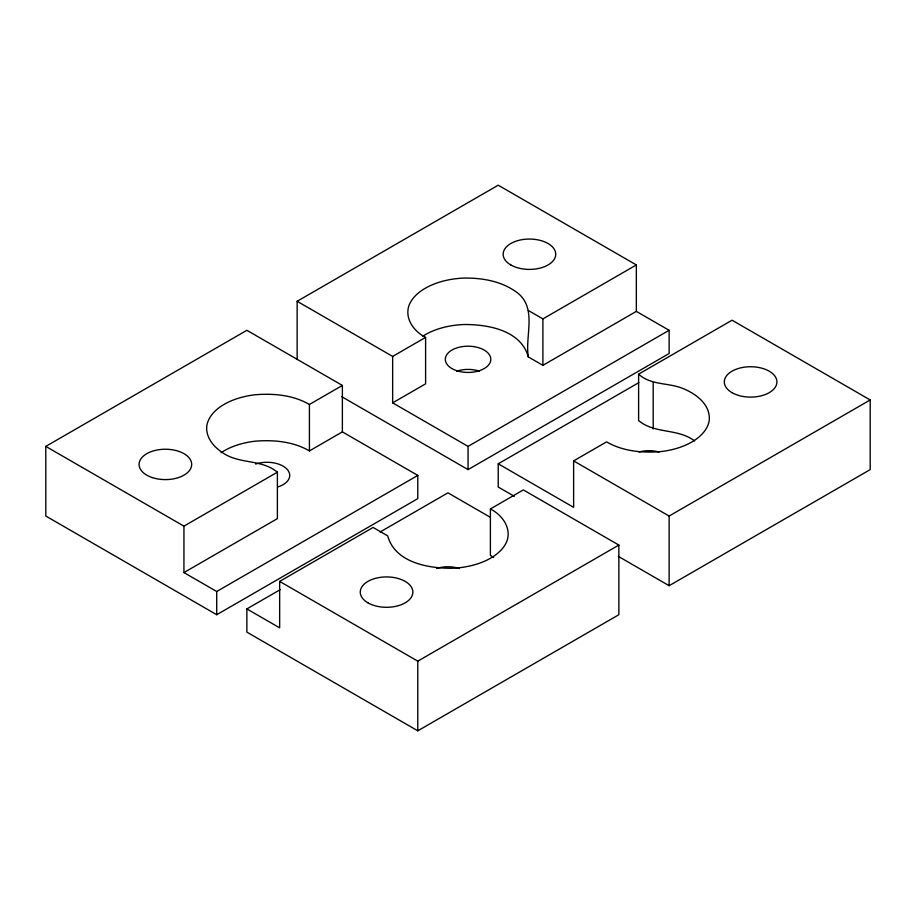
<?xml version="1.0" encoding="UTF-8"?>
<svg xmlns="http://www.w3.org/2000/svg" width="916" height="916" viewBox="0 0 916 916"><rect width="100%" height="100%" fill="white"/><g stroke="black" fill="none" stroke-linecap="round" stroke-linejoin="round"><path stroke-width="1.37" d="M45.8 446.39L246.873 330.298L342.378 385.441L342.378 431.883L417.788 475.415L417.788 498.636L216.714 614.716L45.8 516.04L45.8 446.39L183.933 526.139L277.388 472.187L277.388 518.628L183.933 572.58L183.933 526.139M297.139 359.564L297.139 301.284L498.212 185.192L636.345 264.942L636.345 311.383L542.902 365.335L528.337 356.919C520.952 330.207 487.862 324.321 463.885 324.516A60.422 34.888 0 0 0 422.482 336.412M277.388 472.187C261.049 458.618 238.515 464.721 221.409 451.886C213.073 446.046 205.974 437.298 206.695 426.57A60.422 34.888 0 0 1 255.404 394.739C273.781 393.25 293.212 395.059 309.425 404.471L342.378 385.441M297.139 301.284L392.655 356.427L425.608 337.397C414.353 331.684 404.803 319.329 408.742 306.207A60.422 34.888 0 0 1 463.885 278.086C482.927 277.788 502.861 281.418 518.181 293.406C537.028 309.047 524.845 336.321 528.337 356.919M221.111 452.699A60.422 34.888 0 0 1 255.404 441.168C273.781 439.691 293.212 441.489 309.425 450.912L342.378 431.883M392.655 356.427L392.655 402.857L425.608 383.827L425.608 337.397M528.337 310.49L542.902 318.894L636.345 264.942M183.933 572.58L216.714 591.507L417.788 475.415M392.655 402.857L468.053 446.39L669.127 330.298L669.127 353.519L468.053 469.61L341.725 396.674M246.873 608.911L279.655 627.838L279.655 581.397L373.098 527.456L387.663 535.86C395.048 562.584 428.138 568.458 452.115 568.264A60.422 34.888 0 0 0 507.258 540.142C511.197 527.021 501.647 514.655 490.392 508.952L523.345 489.923L618.861 545.066L618.861 614.716L417.788 730.808L246.873 632.132L246.873 608.911L280.181 589.686M694.591 440.894C677.485 428.07 654.951 434.161 638.612 420.593L638.612 374.152L732.067 320.199L870.2 399.96L870.2 469.61L669.127 585.702L618.346 556.378M380.094 532.001L447.947 492.831L489.968 517.093M514.311 496.323L498.212 487.026L498.212 463.805L638.841 382.613M498.212 463.805L573.622 507.338L573.622 460.897L606.575 441.878C622.788 451.29 642.219 453.088 660.596 451.611A60.422 34.888 0 0 0 709.305 419.768C710.186 404.07 695.805 393.72 682.763 388.43C668.062 382.464 651.104 385.499 638.612 374.152M279.655 581.397L417.788 661.157L618.861 545.066M573.622 460.897L669.127 516.04L870.2 399.96M636.345 311.383L669.127 330.298M493.678 557.535L490.392 555.394L490.392 508.952M669.127 516.04L669.127 585.702M653.188 382.567L653.188 428.997M542.902 318.894L542.902 365.335M468.053 446.39L468.053 469.61M417.788 661.157L417.788 730.808M309.425 404.471L309.425 450.912M216.714 591.507L216.714 614.716M456.683 371.163A22.751 13.133 0 0 1 479.423 371.163M638.956 452.023A22.751 13.133 0 0 1 659.085 452.023M255.61 464.034A22.751 13.133 0 0 1 286.685 468.843A22.751 13.133 0 0 1 278.349 486.785M436.577 568.515A22.751 13.133 0 0 1 459.317 568.515M456.683 370.694A22.751 13.133 0 0 0 490.804 359.324A22.751 13.133 0 0 0 456.683 347.954A22.751 13.133 0 0 0 456.683 370.694M510.842 264.964A26.301 15.183 0 0 0 554.844 258.163A26.301 15.183 0 0 0 522.635 239.568A26.301 15.183 0 0 0 510.842 264.964M732.021 392.666A26.301 15.183 0 0 0 776.024 385.854A26.301 15.183 0 0 0 743.815 367.259A26.301 15.183 0 0 0 732.021 392.666M152.228 477.568A26.301 15.183 0 0 0 191.684 464.412A26.301 15.183 0 0 0 152.228 451.267A26.301 15.183 0 0 0 152.228 477.568M367.969 602.854A26.301 15.183 0 0 0 411.971 596.041A26.301 15.183 0 0 0 379.751 577.446A26.301 15.183 0 0 0 367.969 602.854"/></g></svg>
